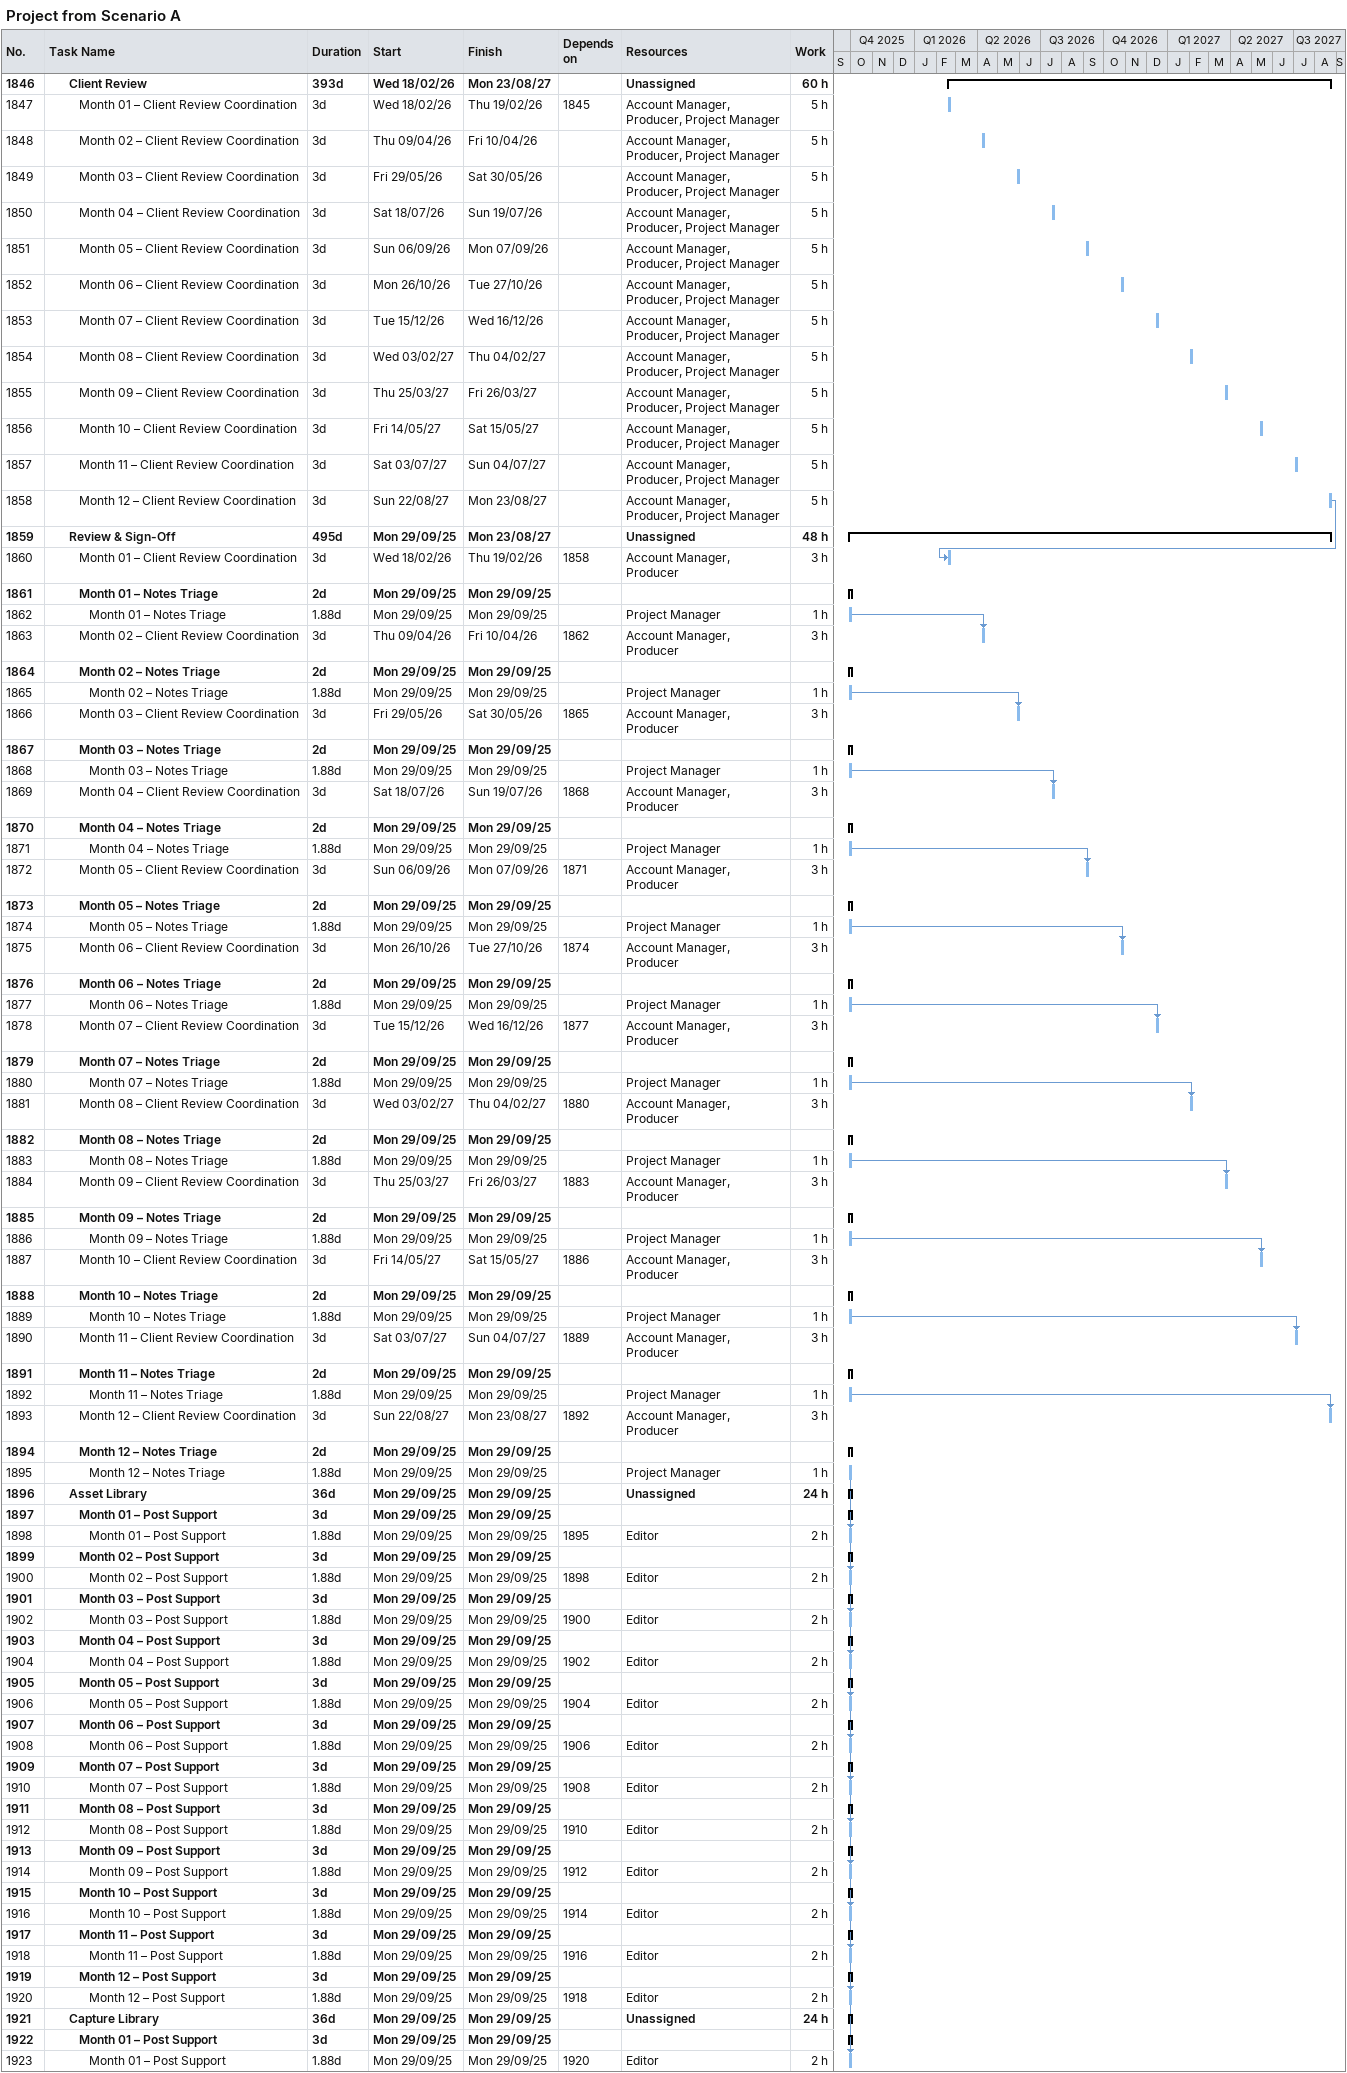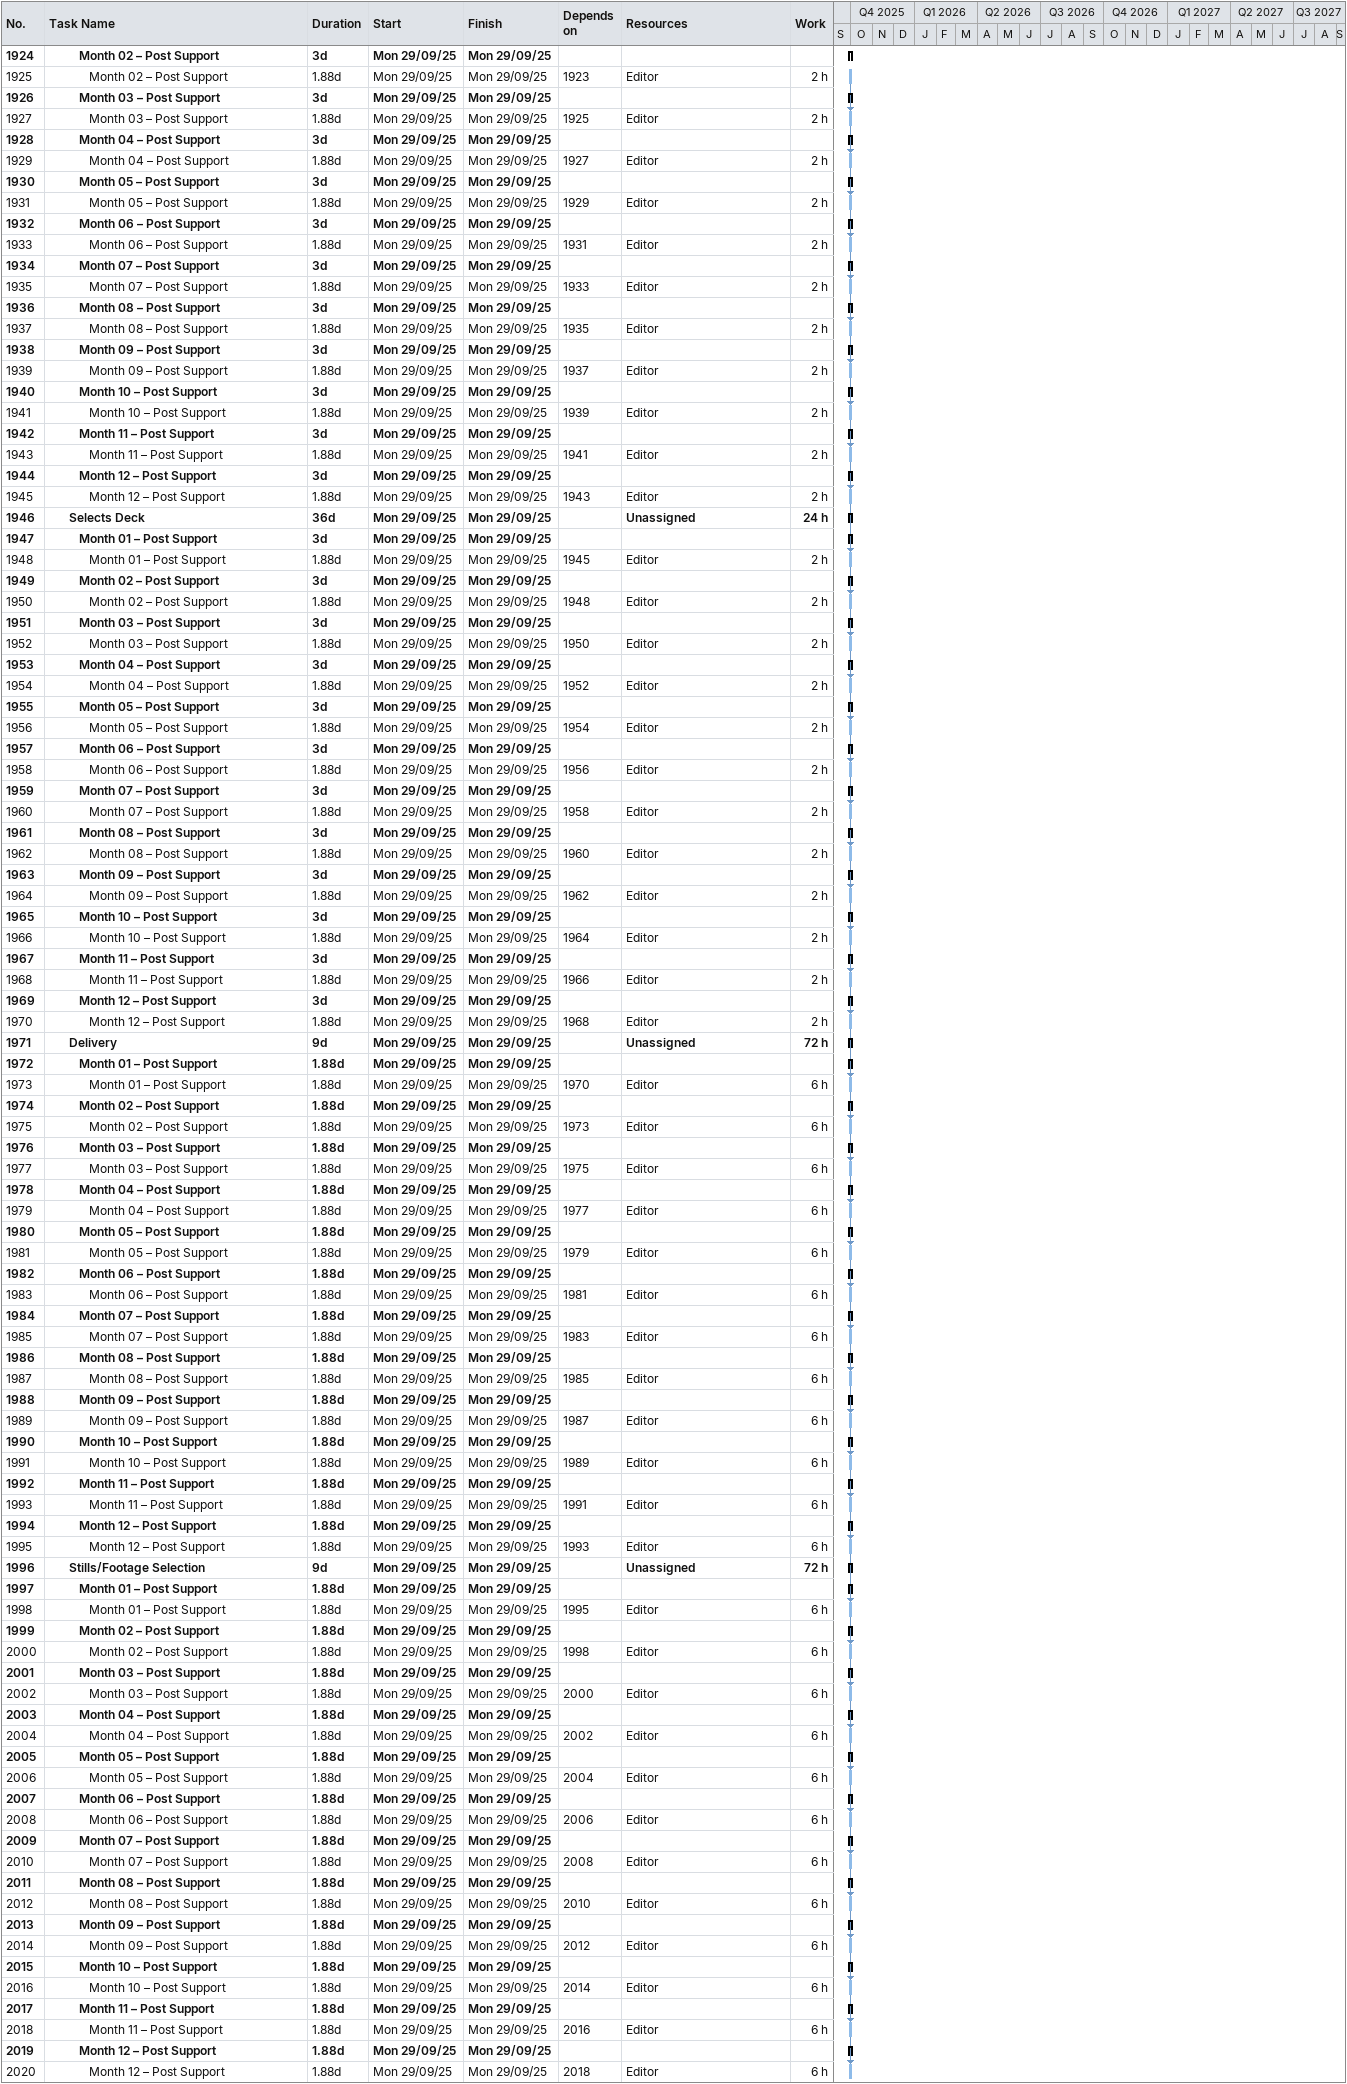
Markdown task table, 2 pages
Project from Scenario A

| ID | Level | Task | Duration | Start | Finish | Predecessors | Resources | Work (h) |
|---|---|---|---|---|---|---|---|---|
| 1846 | 3 | **Client Review** | 393d | 2026-02-18 | 2027-08-23 |  | Unassigned | 60 |
| 1847 | 4 | Month 01 – Client Review Coordination | 3d | 2026-02-18 | 2026-02-19 | 1845 | Account Manager, Producer, Project Manager | 5 |
| 1848 | 4 | Month 02 – Client Review Coordination | 3d | 2026-04-09 | 2026-04-10 |  | Account Manager, Producer, Project Manager | 5 |
| 1849 | 4 | Month 03 – Client Review Coordination | 3d | 2026-05-29 | 2026-05-30 |  | Account Manager, Producer, Project Manager | 5 |
| 1850 | 4 | Month 04 – Client Review Coordination | 3d | 2026-07-18 | 2026-07-19 |  | Account Manager, Producer, Project Manager | 5 |
| 1851 | 4 | Month 05 – Client Review Coordination | 3d | 2026-09-06 | 2026-09-07 |  | Account Manager, Producer, Project Manager | 5 |
| 1852 | 4 | Month 06 – Client Review Coordination | 3d | 2026-10-26 | 2026-10-27 |  | Account Manager, Producer, Project Manager | 5 |
| 1853 | 4 | Month 07 – Client Review Coordination | 3d | 2026-12-15 | 2026-12-16 |  | Account Manager, Producer, Project Manager | 5 |
| 1854 | 4 | Month 08 – Client Review Coordination | 3d | 2027-02-03 | 2027-02-04 |  | Account Manager, Producer, Project Manager | 5 |
| 1855 | 4 | Month 09 – Client Review Coordination | 3d | 2027-03-25 | 2027-03-26 |  | Account Manager, Producer, Project Manager | 5 |
| 1856 | 4 | Month 10 – Client Review Coordination | 3d | 2027-05-14 | 2027-05-15 |  | Account Manager, Producer, Project Manager | 5 |
| 1857 | 4 | Month 11 – Client Review Coordination | 3d | 2027-07-03 | 2027-07-04 |  | Account Manager, Producer, Project Manager | 5 |
| 1858 | 4 | Month 12 – Client Review Coordination | 3d | 2027-08-22 | 2027-08-23 |  | Account Manager, Producer, Project Manager | 5 |
| 1859 | 3 | **Review & Sign-Off** | 495d | 2025-09-29 | 2027-08-23 |  | Unassigned | 48 |
| 1860 | 4 | Month 01 – Client Review Coordination | 3d | 2026-02-18 | 2026-02-19 | 1858 | Account Manager, Producer | 3 |
| 1861 | 4 | **Month 01 – Notes Triage** | 2d | 2025-09-29 | 2025-09-29 |  |  |  |
| 1862 | 5 | Month 01 – Notes Triage | 1.88d | 2025-09-29 | 2025-09-29 |  | Project Manager | 1 |
| 1863 | 4 | Month 02 – Client Review Coordination | 3d | 2026-04-09 | 2026-04-10 | 1862 | Account Manager, Producer | 3 |
| 1864 | 4 | **Month 02 – Notes Triage** | 2d | 2025-09-29 | 2025-09-29 |  |  |  |
| 1865 | 5 | Month 02 – Notes Triage | 1.88d | 2025-09-29 | 2025-09-29 |  | Project Manager | 1 |
| 1866 | 4 | Month 03 – Client Review Coordination | 3d | 2026-05-29 | 2026-05-30 | 1865 | Account Manager, Producer | 3 |
| 1867 | 4 | **Month 03 – Notes Triage** | 2d | 2025-09-29 | 2025-09-29 |  |  |  |
| 1868 | 5 | Month 03 – Notes Triage | 1.88d | 2025-09-29 | 2025-09-29 |  | Project Manager | 1 |
| 1869 | 4 | Month 04 – Client Review Coordination | 3d | 2026-07-18 | 2026-07-19 | 1868 | Account Manager, Producer | 3 |
| 1870 | 4 | **Month 04 – Notes Triage** | 2d | 2025-09-29 | 2025-09-29 |  |  |  |
| 1871 | 5 | Month 04 – Notes Triage | 1.88d | 2025-09-29 | 2025-09-29 |  | Project Manager | 1 |
| 1872 | 4 | Month 05 – Client Review Coordination | 3d | 2026-09-06 | 2026-09-07 | 1871 | Account Manager, Producer | 3 |
| 1873 | 4 | **Month 05 – Notes Triage** | 2d | 2025-09-29 | 2025-09-29 |  |  |  |
| 1874 | 5 | Month 05 – Notes Triage | 1.88d | 2025-09-29 | 2025-09-29 |  | Project Manager | 1 |
| 1875 | 4 | Month 06 – Client Review Coordination | 3d | 2026-10-26 | 2026-10-27 | 1874 | Account Manager, Producer | 3 |
| 1876 | 4 | **Month 06 – Notes Triage** | 2d | 2025-09-29 | 2025-09-29 |  |  |  |
| 1877 | 5 | Month 06 – Notes Triage | 1.88d | 2025-09-29 | 2025-09-29 |  | Project Manager | 1 |
| 1878 | 4 | Month 07 – Client Review Coordination | 3d | 2026-12-15 | 2026-12-16 | 1877 | Account Manager, Producer | 3 |
| 1879 | 4 | **Month 07 – Notes Triage** | 2d | 2025-09-29 | 2025-09-29 |  |  |  |
| 1880 | 5 | Month 07 – Notes Triage | 1.88d | 2025-09-29 | 2025-09-29 |  | Project Manager | 1 |
| 1881 | 4 | Month 08 – Client Review Coordination | 3d | 2027-02-03 | 2027-02-04 | 1880 | Account Manager, Producer | 3 |
| 1882 | 4 | **Month 08 – Notes Triage** | 2d | 2025-09-29 | 2025-09-29 |  |  |  |
| 1883 | 5 | Month 08 – Notes Triage | 1.88d | 2025-09-29 | 2025-09-29 |  | Project Manager | 1 |
| 1884 | 4 | Month 09 – Client Review Coordination | 3d | 2027-03-25 | 2027-03-26 | 1883 | Account Manager, Producer | 3 |
| 1885 | 4 | **Month 09 – Notes Triage** | 2d | 2025-09-29 | 2025-09-29 |  |  |  |
| 1886 | 5 | Month 09 – Notes Triage | 1.88d | 2025-09-29 | 2025-09-29 |  | Project Manager | 1 |
| 1887 | 4 | Month 10 – Client Review Coordination | 3d | 2027-05-14 | 2027-05-15 | 1886 | Account Manager, Producer | 3 |
| 1888 | 4 | **Month 10 – Notes Triage** | 2d | 2025-09-29 | 2025-09-29 |  |  |  |
| 1889 | 5 | Month 10 – Notes Triage | 1.88d | 2025-09-29 | 2025-09-29 |  | Project Manager | 1 |
| 1890 | 4 | Month 11 – Client Review Coordination | 3d | 2027-07-03 | 2027-07-04 | 1889 | Account Manager, Producer | 3 |
| 1891 | 4 | **Month 11 – Notes Triage** | 2d | 2025-09-29 | 2025-09-29 |  |  |  |
| 1892 | 5 | Month 11 – Notes Triage | 1.88d | 2025-09-29 | 2025-09-29 |  | Project Manager | 1 |
| 1893 | 4 | Month 12 – Client Review Coordination | 3d | 2027-08-22 | 2027-08-23 | 1892 | Account Manager, Producer | 3 |
| 1894 | 4 | **Month 12 – Notes Triage** | 2d | 2025-09-29 | 2025-09-29 |  |  |  |
| 1895 | 5 | Month 12 – Notes Triage | 1.88d | 2025-09-29 | 2025-09-29 |  | Project Manager | 1 |
| 1896 | 3 | **Asset Library** | 36d | 2025-09-29 | 2025-09-29 |  | Unassigned | 24 |
| 1897 | 4 | **Month 01 – Post Support** | 3d | 2025-09-29 | 2025-09-29 |  |  |  |
| 1898 | 5 | Month 01 – Post Support | 1.88d | 2025-09-29 | 2025-09-29 | 1895 | Editor | 2 |
| 1899 | 4 | **Month 02 – Post Support** | 3d | 2025-09-29 | 2025-09-29 |  |  |  |
| 1900 | 5 | Month 02 – Post Support | 1.88d | 2025-09-29 | 2025-09-29 | 1898 | Editor | 2 |
| 1901 | 4 | **Month 03 – Post Support** | 3d | 2025-09-29 | 2025-09-29 |  |  |  |
| 1902 | 5 | Month 03 – Post Support | 1.88d | 2025-09-29 | 2025-09-29 | 1900 | Editor | 2 |
| 1903 | 4 | **Month 04 – Post Support** | 3d | 2025-09-29 | 2025-09-29 |  |  |  |
| 1904 | 5 | Month 04 – Post Support | 1.88d | 2025-09-29 | 2025-09-29 | 1902 | Editor | 2 |
| 1905 | 4 | **Month 05 – Post Support** | 3d | 2025-09-29 | 2025-09-29 |  |  |  |
| 1906 | 5 | Month 05 – Post Support | 1.88d | 2025-09-29 | 2025-09-29 | 1904 | Editor | 2 |
| 1907 | 4 | **Month 06 – Post Support** | 3d | 2025-09-29 | 2025-09-29 |  |  |  |
| 1908 | 5 | Month 06 – Post Support | 1.88d | 2025-09-29 | 2025-09-29 | 1906 | Editor | 2 |
| 1909 | 4 | **Month 07 – Post Support** | 3d | 2025-09-29 | 2025-09-29 |  |  |  |
| 1910 | 5 | Month 07 – Post Support | 1.88d | 2025-09-29 | 2025-09-29 | 1908 | Editor | 2 |
| 1911 | 4 | **Month 08 – Post Support** | 3d | 2025-09-29 | 2025-09-29 |  |  |  |
| 1912 | 5 | Month 08 – Post Support | 1.88d | 2025-09-29 | 2025-09-29 | 1910 | Editor | 2 |
| 1913 | 4 | **Month 09 – Post Support** | 3d | 2025-09-29 | 2025-09-29 |  |  |  |
| 1914 | 5 | Month 09 – Post Support | 1.88d | 2025-09-29 | 2025-09-29 | 1912 | Editor | 2 |
| 1915 | 4 | **Month 10 – Post Support** | 3d | 2025-09-29 | 2025-09-29 |  |  |  |
| 1916 | 5 | Month 10 – Post Support | 1.88d | 2025-09-29 | 2025-09-29 | 1914 | Editor | 2 |
| 1917 | 4 | **Month 11 – Post Support** | 3d | 2025-09-29 | 2025-09-29 |  |  |  |
| 1918 | 5 | Month 11 – Post Support | 1.88d | 2025-09-29 | 2025-09-29 | 1916 | Editor | 2 |
| 1919 | 4 | **Month 12 – Post Support** | 3d | 2025-09-29 | 2025-09-29 |  |  |  |
| 1920 | 5 | Month 12 – Post Support | 1.88d | 2025-09-29 | 2025-09-29 | 1918 | Editor | 2 |
| 1921 | 3 | **Capture Library** | 36d | 2025-09-29 | 2025-09-29 |  | Unassigned | 24 |
| 1922 | 4 | **Month 01 – Post Support** | 3d | 2025-09-29 | 2025-09-29 |  |  |  |
| 1923 | 5 | Month 01 – Post Support | 1.88d | 2025-09-29 | 2025-09-29 | 1920 | Editor | 2 |
| 1924 | 4 | **Month 02 – Post Support** | 3d | 2025-09-29 | 2025-09-29 |  |  |  |
| 1925 | 5 | Month 02 – Post Support | 1.88d | 2025-09-29 | 2025-09-29 | 1923 | Editor | 2 |
| 1926 | 4 | **Month 03 – Post Support** | 3d | 2025-09-29 | 2025-09-29 |  |  |  |
| 1927 | 5 | Month 03 – Post Support | 1.88d | 2025-09-29 | 2025-09-29 | 1925 | Editor | 2 |
| 1928 | 4 | **Month 04 – Post Support** | 3d | 2025-09-29 | 2025-09-29 |  |  |  |
| 1929 | 5 | Month 04 – Post Support | 1.88d | 2025-09-29 | 2025-09-29 | 1927 | Editor | 2 |
| 1930 | 4 | **Month 05 – Post Support** | 3d | 2025-09-29 | 2025-09-29 |  |  |  |
| 1931 | 5 | Month 05 – Post Support | 1.88d | 2025-09-29 | 2025-09-29 | 1929 | Editor | 2 |
| 1932 | 4 | **Month 06 – Post Support** | 3d | 2025-09-29 | 2025-09-29 |  |  |  |
| 1933 | 5 | Month 06 – Post Support | 1.88d | 2025-09-29 | 2025-09-29 | 1931 | Editor | 2 |
| 1934 | 4 | **Month 07 – Post Support** | 3d | 2025-09-29 | 2025-09-29 |  |  |  |
| 1935 | 5 | Month 07 – Post Support | 1.88d | 2025-09-29 | 2025-09-29 | 1933 | Editor | 2 |
| 1936 | 4 | **Month 08 – Post Support** | 3d | 2025-09-29 | 2025-09-29 |  |  |  |
| 1937 | 5 | Month 08 – Post Support | 1.88d | 2025-09-29 | 2025-09-29 | 1935 | Editor | 2 |
| 1938 | 4 | **Month 09 – Post Support** | 3d | 2025-09-29 | 2025-09-29 |  |  |  |
| 1939 | 5 | Month 09 – Post Support | 1.88d | 2025-09-29 | 2025-09-29 | 1937 | Editor | 2 |
| 1940 | 4 | **Month 10 – Post Support** | 3d | 2025-09-29 | 2025-09-29 |  |  |  |
| 1941 | 5 | Month 10 – Post Support | 1.88d | 2025-09-29 | 2025-09-29 | 1939 | Editor | 2 |
| 1942 | 4 | **Month 11 – Post Support** | 3d | 2025-09-29 | 2025-09-29 |  |  |  |
| 1943 | 5 | Month 11 – Post Support | 1.88d | 2025-09-29 | 2025-09-29 | 1941 | Editor | 2 |
| 1944 | 4 | **Month 12 – Post Support** | 3d | 2025-09-29 | 2025-09-29 |  |  |  |
| 1945 | 5 | Month 12 – Post Support | 1.88d | 2025-09-29 | 2025-09-29 | 1943 | Editor | 2 |
| 1946 | 3 | **Selects Deck** | 36d | 2025-09-29 | 2025-09-29 |  | Unassigned | 24 |
| 1947 | 4 | **Month 01 – Post Support** | 3d | 2025-09-29 | 2025-09-29 |  |  |  |
| 1948 | 5 | Month 01 – Post Support | 1.88d | 2025-09-29 | 2025-09-29 | 1945 | Editor | 2 |
| 1949 | 4 | **Month 02 – Post Support** | 3d | 2025-09-29 | 2025-09-29 |  |  |  |
| 1950 | 5 | Month 02 – Post Support | 1.88d | 2025-09-29 | 2025-09-29 | 1948 | Editor | 2 |
| 1951 | 4 | **Month 03 – Post Support** | 3d | 2025-09-29 | 2025-09-29 |  |  |  |
| 1952 | 5 | Month 03 – Post Support | 1.88d | 2025-09-29 | 2025-09-29 | 1950 | Editor | 2 |
| 1953 | 4 | **Month 04 – Post Support** | 3d | 2025-09-29 | 2025-09-29 |  |  |  |
| 1954 | 5 | Month 04 – Post Support | 1.88d | 2025-09-29 | 2025-09-29 | 1952 | Editor | 2 |
| 1955 | 4 | **Month 05 – Post Support** | 3d | 2025-09-29 | 2025-09-29 |  |  |  |
| 1956 | 5 | Month 05 – Post Support | 1.88d | 2025-09-29 | 2025-09-29 | 1954 | Editor | 2 |
| 1957 | 4 | **Month 06 – Post Support** | 3d | 2025-09-29 | 2025-09-29 |  |  |  |
| 1958 | 5 | Month 06 – Post Support | 1.88d | 2025-09-29 | 2025-09-29 | 1956 | Editor | 2 |
| 1959 | 4 | **Month 07 – Post Support** | 3d | 2025-09-29 | 2025-09-29 |  |  |  |
| 1960 | 5 | Month 07 – Post Support | 1.88d | 2025-09-29 | 2025-09-29 | 1958 | Editor | 2 |
| 1961 | 4 | **Month 08 – Post Support** | 3d | 2025-09-29 | 2025-09-29 |  |  |  |
| 1962 | 5 | Month 08 – Post Support | 1.88d | 2025-09-29 | 2025-09-29 | 1960 | Editor | 2 |
| 1963 | 4 | **Month 09 – Post Support** | 3d | 2025-09-29 | 2025-09-29 |  |  |  |
| 1964 | 5 | Month 09 – Post Support | 1.88d | 2025-09-29 | 2025-09-29 | 1962 | Editor | 2 |
| 1965 | 4 | **Month 10 – Post Support** | 3d | 2025-09-29 | 2025-09-29 |  |  |  |
| 1966 | 5 | Month 10 – Post Support | 1.88d | 2025-09-29 | 2025-09-29 | 1964 | Editor | 2 |
| 1967 | 4 | **Month 11 – Post Support** | 3d | 2025-09-29 | 2025-09-29 |  |  |  |
| 1968 | 5 | Month 11 – Post Support | 1.88d | 2025-09-29 | 2025-09-29 | 1966 | Editor | 2 |
| 1969 | 4 | **Month 12 – Post Support** | 3d | 2025-09-29 | 2025-09-29 |  |  |  |
| 1970 | 5 | Month 12 – Post Support | 1.88d | 2025-09-29 | 2025-09-29 | 1968 | Editor | 2 |
| 1971 | 3 | **Delivery** | 9d | 2025-09-29 | 2025-09-29 |  | Unassigned | 72 |
| 1972 | 4 | **Month 01 – Post Support** | 1.88d | 2025-09-29 | 2025-09-29 |  |  |  |
| 1973 | 5 | Month 01 – Post Support | 1.88d | 2025-09-29 | 2025-09-29 | 1970 | Editor | 6 |
| 1974 | 4 | **Month 02 – Post Support** | 1.88d | 2025-09-29 | 2025-09-29 |  |  |  |
| 1975 | 5 | Month 02 – Post Support | 1.88d | 2025-09-29 | 2025-09-29 | 1973 | Editor | 6 |
| 1976 | 4 | **Month 03 – Post Support** | 1.88d | 2025-09-29 | 2025-09-29 |  |  |  |
| 1977 | 5 | Month 03 – Post Support | 1.88d | 2025-09-29 | 2025-09-29 | 1975 | Editor | 6 |
| 1978 | 4 | **Month 04 – Post Support** | 1.88d | 2025-09-29 | 2025-09-29 |  |  |  |
| 1979 | 5 | Month 04 – Post Support | 1.88d | 2025-09-29 | 2025-09-29 | 1977 | Editor | 6 |
| 1980 | 4 | **Month 05 – Post Support** | 1.88d | 2025-09-29 | 2025-09-29 |  |  |  |
| 1981 | 5 | Month 05 – Post Support | 1.88d | 2025-09-29 | 2025-09-29 | 1979 | Editor | 6 |
| 1982 | 4 | **Month 06 – Post Support** | 1.88d | 2025-09-29 | 2025-09-29 |  |  |  |
| 1983 | 5 | Month 06 – Post Support | 1.88d | 2025-09-29 | 2025-09-29 | 1981 | Editor | 6 |
| 1984 | 4 | **Month 07 – Post Support** | 1.88d | 2025-09-29 | 2025-09-29 |  |  |  |
| 1985 | 5 | Month 07 – Post Support | 1.88d | 2025-09-29 | 2025-09-29 | 1983 | Editor | 6 |
| 1986 | 4 | **Month 08 – Post Support** | 1.88d | 2025-09-29 | 2025-09-29 |  |  |  |
| 1987 | 5 | Month 08 – Post Support | 1.88d | 2025-09-29 | 2025-09-29 | 1985 | Editor | 6 |
| 1988 | 4 | **Month 09 – Post Support** | 1.88d | 2025-09-29 | 2025-09-29 |  |  |  |
| 1989 | 5 | Month 09 – Post Support | 1.88d | 2025-09-29 | 2025-09-29 | 1987 | Editor | 6 |
| 1990 | 4 | **Month 10 – Post Support** | 1.88d | 2025-09-29 | 2025-09-29 |  |  |  |
| 1991 | 5 | Month 10 – Post Support | 1.88d | 2025-09-29 | 2025-09-29 | 1989 | Editor | 6 |
| 1992 | 4 | **Month 11 – Post Support** | 1.88d | 2025-09-29 | 2025-09-29 |  |  |  |
| 1993 | 5 | Month 11 – Post Support | 1.88d | 2025-09-29 | 2025-09-29 | 1991 | Editor | 6 |
| 1994 | 4 | **Month 12 – Post Support** | 1.88d | 2025-09-29 | 2025-09-29 |  |  |  |
| 1995 | 5 | Month 12 – Post Support | 1.88d | 2025-09-29 | 2025-09-29 | 1993 | Editor | 6 |
| 1996 | 3 | **Stills/Footage Selection** | 9d | 2025-09-29 | 2025-09-29 |  | Unassigned | 72 |
| 1997 | 4 | **Month 01 – Post Support** | 1.88d | 2025-09-29 | 2025-09-29 |  |  |  |
| 1998 | 5 | Month 01 – Post Support | 1.88d | 2025-09-29 | 2025-09-29 | 1995 | Editor | 6 |
| 1999 | 4 | **Month 02 – Post Support** | 1.88d | 2025-09-29 | 2025-09-29 |  |  |  |
| 2000 | 5 | Month 02 – Post Support | 1.88d | 2025-09-29 | 2025-09-29 | 1998 | Editor | 6 |
| 2001 | 4 | **Month 03 – Post Support** | 1.88d | 2025-09-29 | 2025-09-29 |  |  |  |
| 2002 | 5 | Month 03 – Post Support | 1.88d | 2025-09-29 | 2025-09-29 | 2000 | Editor | 6 |
| 2003 | 4 | **Month 04 – Post Support** | 1.88d | 2025-09-29 | 2025-09-29 |  |  |  |
| 2004 | 5 | Month 04 – Post Support | 1.88d | 2025-09-29 | 2025-09-29 | 2002 | Editor | 6 |
| 2005 | 4 | **Month 05 – Post Support** | 1.88d | 2025-09-29 | 2025-09-29 |  |  |  |
| 2006 | 5 | Month 05 – Post Support | 1.88d | 2025-09-29 | 2025-09-29 | 2004 | Editor | 6 |
| 2007 | 4 | **Month 06 – Post Support** | 1.88d | 2025-09-29 | 2025-09-29 |  |  |  |
| 2008 | 5 | Month 06 – Post Support | 1.88d | 2025-09-29 | 2025-09-29 | 2006 | Editor | 6 |
| 2009 | 4 | **Month 07 – Post Support** | 1.88d | 2025-09-29 | 2025-09-29 |  |  |  |
| 2010 | 5 | Month 07 – Post Support | 1.88d | 2025-09-29 | 2025-09-29 | 2008 | Editor | 6 |
| 2011 | 4 | **Month 08 – Post Support** | 1.88d | 2025-09-29 | 2025-09-29 |  |  |  |
| 2012 | 5 | Month 08 – Post Support | 1.88d | 2025-09-29 | 2025-09-29 | 2010 | Editor | 6 |
| 2013 | 4 | **Month 09 – Post Support** | 1.88d | 2025-09-29 | 2025-09-29 |  |  |  |
| 2014 | 5 | Month 09 – Post Support | 1.88d | 2025-09-29 | 2025-09-29 | 2012 | Editor | 6 |
| 2015 | 4 | **Month 10 – Post Support** | 1.88d | 2025-09-29 | 2025-09-29 |  |  |  |
| 2016 | 5 | Month 10 – Post Support | 1.88d | 2025-09-29 | 2025-09-29 | 2014 | Editor | 6 |
| 2017 | 4 | **Month 11 – Post Support** | 1.88d | 2025-09-29 | 2025-09-29 |  |  |  |
| 2018 | 5 | Month 11 – Post Support | 1.88d | 2025-09-29 | 2025-09-29 | 2016 | Editor | 6 |
| 2019 | 4 | **Month 12 – Post Support** | 1.88d | 2025-09-29 | 2025-09-29 |  |  |  |
| 2020 | 5 | Month 12 – Post Support | 1.88d | 2025-09-29 | 2025-09-29 | 2018 | Editor | 6 |
